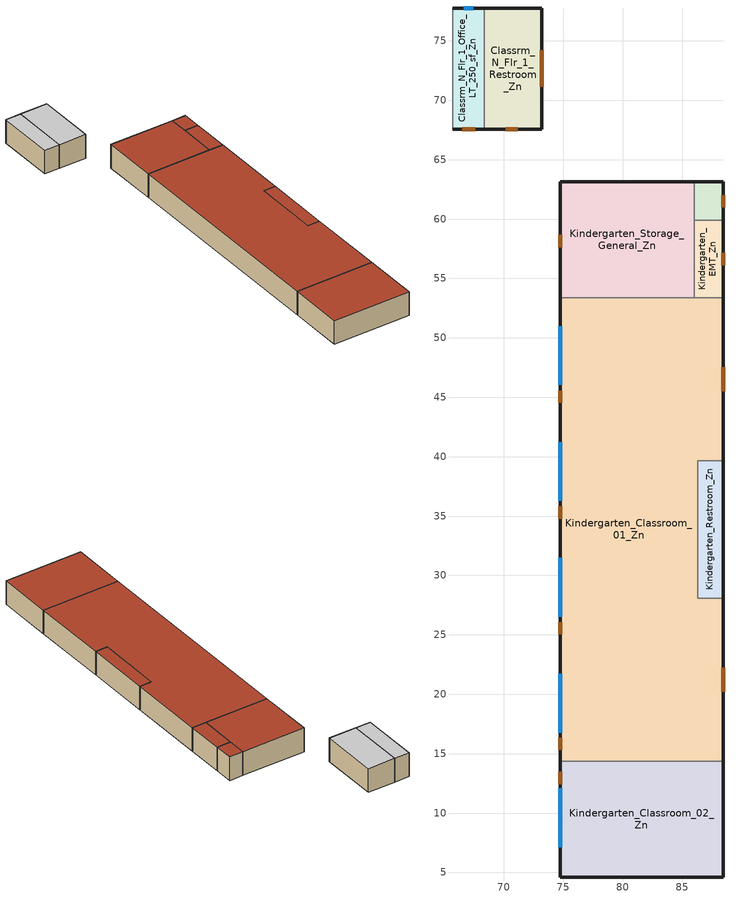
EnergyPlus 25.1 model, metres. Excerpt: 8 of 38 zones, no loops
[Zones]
Classrm_N_Flr_1_Office_LT_250_sf_Zn
 floor ground (srf110 Base_CZ12-SlabOnOrBelowGradeF073): 68.34,77.77 68.34,67.56 65.71,67.56 65.71,77.77 z0
 wall outside (ExtWall_MetalFramed_NonRes): 65.71,77.77 68.34,77.77 / 68.34,67.56 65.71,67.56 z0:4.27
 wall to Classrm_N_Flr_1_Restroom_Zn (IntWall_MetalFramed): 68.34,77.77 68.34,67.56 z0:4.27
 wall to Classrm_N_Flr_1_Classroom_02_Zns_6_Zn (IntWall_MetalFramed): 65.71,67.56 65.71,77.77 z0:4.27
 window (FixedWindow_NonRes): 66.64,77.77 67.41,77.77 z0.91:2.13
 door (ExtOpaqueDoorU070): 67.59,67.56 66.51,67.56 z0:2.23
 ceiling to Classrm_N_Flr_2_Office_LT_250_sf_Zn (IntFloor Reversed): 68.34,67.56 68.34,77.77 65.71,77.77 65.71,67.56 z4.27
Classrm_N_Flr_1_Restroom_Zn
 floor ground (srf119 Base_CZ12-SlabOnOrBelowGradeF073): 73.18,77.77 73.18,67.56 68.34,67.56 68.34,77.77 z0
 wall outside (ExtWall_MetalFramed_NonRes): 68.34,77.77 73.18,77.77 73.18,67.56 68.34,67.56 z0:4.27
 door (ExtOpaqueDoorU070): 73.18,74.2 73.18,71.13 z0:2.13; 71.16,67.56 70.14,67.56 z0:2.23
 ceiling to Classrm_N_Flr_2_Restroom_Zn (IntFloor Reversed): 73.18,67.56 73.18,77.77 68.34,77.77 68.34,67.56 z4.27
Kindergarten_Classroom_01_Zn
 floor ground (srf63 Base_CZ12-SlabOnOrBelowGradeF073): 88.45,53.38 88.45,39.67 86.32,39.67 86.32,28.09 88.45,28.09 88.45,14.37 74.74,14.37 74.74,53.38 z0
 wall outside (ExtWall_MetalFramed_NonRes): 88.45,53.38 88.45,39.67 / 74.74,14.37 74.74,53.38 / 88.45,28.09 88.45,14.37 z0:4.27
 wall to Kindergarten_EMT_Zn (IntWall_MetalFramed): 86.01,53.38 88.45,53.38 z0:4.27
 wall to Kindergarten_Storage_General_Zn (IntWall_MetalFramed): 74.74,53.38 86.01,53.38 z0:4.27
 wall to Kindergarten_Classroom_02_Zn (IntWall_MetalFramed): 88.45,14.37 74.74,14.37 z0:4.27
 wall to Kindergarten_Restroom_Zn (IntWall_MetalFramed): 88.45,39.67 86.32,39.67 86.32,28.09 88.45,28.09 z0:4.27
 window (FixedWindow_NonRes): 74.74,46.04 74.74,50.98 / 74.74,36.28 74.74,41.23 / 74.74,26.53 74.74,31.47 / 74.74,16.78 74.74,21.72 z1.27:3.52
 door (ExtOpaqueDoorU070): 88.45,47.55 88.45,45.51 / 74.74,15.32 74.74,16.34 / 74.74,25.04 74.74,26.06 / 74.74,34.79 74.74,35.81 / 74.74,44.55 74.74,45.57 / 88.45,22.25 88.45,20.21 z0:2.13
 roof outside (FlatRoof_WoodFramingAndOther_NonRes): 88.45,14.37 88.45,28.09 86.32,28.09 86.32,39.67 88.45,39.67 88.45,53.38 74.74,53.38 74.74,14.37 z4.27
Kindergarten_Classroom_02_Zn
 floor ground (srf77 Base_CZ12-SlabOnOrBelowGradeF073): 88.45,14.37 88.45,4.62 74.74,4.62 74.74,14.37 z0
 wall outside (ExtWall_MetalFramed_NonRes): 88.45,14.37 88.45,4.62 74.74,4.62 74.74,14.37 z0:4.27
 window (FixedWindow_NonRes): 74.74,7.13 74.74,12.07 z1.27:3.52
 door (ExtOpaqueDoorU070): 74.74,12.43 74.74,13.46 z0:2.13
 roof outside (FlatRoof_WoodFramingAndOther_NonRes): 88.45,4.62 88.45,14.37 74.74,14.37 74.74,4.62 z4.27
Kindergarten_EMT_Zn
 floor ground (srf93 Base_CZ12-SlabOnOrBelowGradeF073): 88.45,59.89 88.45,53.38 86.01,53.38 86.01,59.89 z0
 wall outside (ExtWall_MetalFramed_NonRes): 88.45,59.89 88.45,53.38 z0:4.27
 wall to Kindergarten_Storage_General_Zn (IntWall_MetalFramed): 86.01,53.38 86.01,59.89 z0:4.27
 wall to Kindergarten_IDF_Room_Zn (IntWall_MetalFramed): 86.01,59.89 88.45,59.89 z0:4.27
 door (ExtOpaqueDoorU070): 88.45,57.15 88.45,56.12 z0:2.13
 roof outside (FlatRoof_WoodFramingAndOther_NonRes): 88.45,53.38 88.45,59.89 86.01,59.89 86.01,53.38 z4.27
Kindergarten_IDF_Room_Zn
 floor ground (srf88 Base_CZ12-SlabOnOrBelowGradeF073): 88.45,63.14 88.45,59.89 86.01,59.89 86.01,63.14 z0
 wall outside (ExtWall_MetalFramed_NonRes): 86.01,63.14 88.45,63.14 88.45,59.89 z0:4.27
 wall to Kindergarten_Storage_General_Zn (IntWall_MetalFramed): 86.01,59.89 86.01,63.14 z0:4.27
 door (ExtOpaqueDoorU070): 88.45,62.02 88.45,61 z0:2.13
 roof outside (FlatRoof_WoodFramingAndOther_NonRes): 88.45,59.89 88.45,63.14 86.01,63.14 86.01,59.89 z4.27
Kindergarten_Restroom_Zn
 floor ground (srf74 Base_CZ12-SlabOnOrBelowGradeF073): 88.45,39.67 88.45,28.09 86.32,28.09 86.32,39.67 z0
 wall outside (ExtWall_MetalFramed_NonRes): 88.45,39.67 88.45,28.09 z0:4.27
 roof outside (FlatRoof_WoodFramingAndOther_NonRes): 88.45,28.09 88.45,39.67 86.32,39.67 86.32,28.09 z4.27
Kindergarten_Storage_General_Zn
 floor ground (srf82 Base_CZ12-SlabOnOrBelowGradeF073): 86.01,63.14 86.01,53.38 74.74,53.38 74.74,63.14 z0
 wall outside (ExtWall_MetalFramed_NonRes): 74.74,53.38 74.74,63.14 86.01,63.14 z0:4.27
 door (ExtOpaqueDoorU070): 74.74,57.64 74.74,58.66 z0:2.13
 roof outside (FlatRoof_WoodFramingAndOther_NonRes): 86.01,53.38 86.01,63.14 74.74,63.14 74.74,53.38 z4.27
[Building]
SchoolK8: North Axis {deg}=0; Loads Convergence Tolerance Value {W}=0.5; Temperature Convergence Tolerance Value {deltaC}=0.5; Solar Distribution=FullExterior; Maximum Number of Warmup Days=50
[Site:Location]
PASO ROBLES: Latitude {deg}=38.58; Longitude {deg}=-121.49; Time Zone {hr}=-8; Elevation {m}=246.888
[SizingPeriod:DesignDay] Day of Month=21; Day Type=SummerDesignDay; Dry-Bulb Temperature Range Modifier Type=DefaultMultipliers; Humidity Condition Type=WetBulb; Barometric Pressure {Pa}=98388; Wind Speed {m/s}=2.1; Wind Direction {deg}=210; Rain Indicator=No; Snow Indicator=No; Daylight Saving Time Indicator=No; Solar Model Indicator=ASHRAETau
Name | Month | Maximum Dry-Bulb Temperature {C} | Daily Dry-Bulb Temperature Range {deltaC} | Wetbulb or DewPoint at Maximum Dry-Bulb {C} | ASHRAE Clear Sky Optical Depth for Beam Irradiance (taub) | ASHRAE Clear Sky Optical Depth for Diffuse Irradiance (taud)
PASO ROBLES  August .4% Condns DB=>MCWB | 8 | 41.3 | 21.2 | 20.6 | 0.339 | 2.474
PASO ROBLES  July .4% Condns DB=>MCWB | 7 | 41.3 | 20.7 | 20.4 | 0.362 | 2.43
PASO ROBLES  June .4% Condns DB=>MCWB | 6 | 40.1 | 20.3 | 19.7 | 0.34 | 2.464
PASO ROBLES  November .4% Condns DB=>MCWB | 11 | 28.7 | 16.1 | 14.6 | 0.308 | 2.54
[Site:WaterMainsTemperature]
Calculation Method=Schedule; Temperature Schedule=WaterMainCZ04
[Material]
Name | Roughness | Thickness {m} | Conductivity {W/m-K} | Density {kg/m3} | Specific Heat {J/kg-K} | Thermal Absorptance | Solar Absorptance | Visible Absorptance
Air - Metal Wall Framing - 16 or 24 in. OC | Smooth | 0.1397 | 1.22017 | 1.28148 | 1004.832 | 0.9 | 0.7 | 0.7
ExtWall_MetalFramed_NonRes Insulation | Smooth | 0.0047498 | 0.0230188 | 16.0185 | 1130.436 | 0.9 | 0.7 | 0.7
Gypsum Board - 5/8 in. | MediumRough | 0.016002 | 0.158656 | 640.739 | 1130.436 | 0.9 | 0.7 | 0.8
Metal Standing Seam - 1/16 in. | Smooth | 0.0015875 | 15.363 | 7820.53 | 502.416 | 0.85 | 0.92 | 0.85
Stucco - 7/8 in. | MediumRough | 0.022352 | 0.700948 | 1855.1 | 837.36 | 0.9 | 0.7 | 0.8
Concrete - 140 lb/ft3 - 4 in. | MediumRough | 0.1016 | 1.9514 | 2239.06 | 921.096 | 0.9 | 0.7 | 0.8
Carpet - 3/4 in. | Smooth | 0.01905 | 0.0455183 | 288.332 | 1381.644 | 0.9 | 0.7 | 0.8
Metal Deck - 1/16 in. | MediumRough | 0.0015875 | 45.3452 | 7820.53 | 502.416 | 0.9 | 0.7 | 0.8
Built-up roofing | Rough | 0.0002413 | 0.023072 | 17940.7 | 6.10864e+06 | 0.9 | 0.7 | 0.8
FlatRoof_WoodFramingAndOther_NonRes Insulation | Smooth | 0.00001 | 0.0230188 | 16.0185 | 1130.436 | 0.9 | 0.7 | 0.8
[Material:NoMass]
ExtOpaqueDoorU070 Material: Roughness=MediumSmooth; Thermal Resistance {m2-K/W}=0.101893; Thermal Absorptance=0.9; Solar Absorptance=0.7; Visible Absorptance=0.7
[WindowMaterial:SimpleGlazingSystem]
FixedWindow_NonRes Material: U-Factor {W/m2-K}=3.46828; Solar Heat Gain Coefficient=0.4282; Visible Transmittance=0.42
[Construction]
FixedWindow_NonRes: FixedWindow_NonRes Material
IntWall_MetalFramed: Gypsum Board - 5/8 in., Air - Metal Wall Framing - 16 or 24 in. OC, Gypsum Board - 5/8 in.
ExtWall_MetalFramed_NonRes: Stucco - 7/8 in., ExtWall_MetalFramed_NonRes Insulation, Air - Metal Wall Framing - 16 or 24 in. OC, Gypsum Board - 5/8 in.
ExtOpaqueDoorU070: ExtOpaqueDoorU070 Material
FlatRoof_WoodFramingAndOther_NonRes: Built-up roofing, Metal Standing Seam - 1/16 in., FlatRoof_WoodFramingAndOther_NonRes Insulation, Gypsum Board - 5/8 in.
IntFloor Reversed: Carpet - 3/4 in., Concrete - 140 lb/ft3 - 4 in., Metal Deck - 1/16 in.
[CONSTRUCTION:FFACTORGROUNDFLOOR] FFactor=1.26344
Name | Area | PerimeterExposed
srf110 Base_CZ12-SlabOnOrBelowGradeF073 | 26.7654 | 5.24256
srf119 Base_CZ12-SlabOnOrBelowGradeF073 | 49.4848 | 19.90344
srf63 Base_CZ12-SlabOnOrBelowGradeF073 | 510.41 | 66.4464
srf74 Base_CZ12-SlabOnOrBelowGradeF073 | 24.7123 | 11.5825
srf77 Base_CZ12-SlabOnOrBelowGradeF073 | 133.78 | 33.2232
srf82 Base_CZ12-SlabOnOrBelowGradeF073 | 109.967 | 21.0282
srf88 Base_CZ12-SlabOnOrBelowGradeF073 | 7.94012 | 5.693664
srf93 Base_CZ12-SlabOnOrBelowGradeF073 | 15.8728 | 6.501384
[DAYLIGHTING:CONTROLS] Lighting Control Type=Continuous; Minimum Input Power Fraction for Continuous or ContinuousOff Dimming Control=0.1; Minimum Light Output Fraction for Continuous or ContinuousOff Dimming Control=0.1; Number of Stepped Control Steps=1; Probability Lighting will be Reset When Needed in Manual Stepped Control=1; Glare Calculation Azimuth Angle of View Direction Clockwise from Zone yAxis=0; Illuminance Setpoint at Reference Point 1=412.5; Illuminance Setpoint at Reference Point 2=550
Name | Zone or Space | Glare Calculation Daylighting Reference Point | Daylighting Reference Point 1 | Fraction of Lights Controlled by Reference Point 1 | Daylighting Reference Point 2 | Fraction of Lights Controlled by Reference Point 2
Kindergarten_Classroom-01_Zn DaylightingControls | Kindergarten_Classroom_01_Zn | Daylighting Control 7 | Daylighting Control 7 | 0.233536 | Daylighting Control 8 | 0.233536
Kindergarten_Classroom-02_Zn DaylightingControls | Kindergarten_Classroom_02_Zn | Daylighting Control 9 | Daylighting Control 9 | 0.222418 | Daylighting Control 10 | 0.222418
[Zone] Type=1; Multiplier=1; Ceiling Height {m}=autocalculate; Volume {m3}=autocalculate; Part of Total Floor Area=Yes
Name | Floor Area {m2}
Kindergarten_EMT_Zn | 15.8743
Kindergarten_IDF_Room_Zn | 7.94135
Classrm_N_Flr_1_Office_LT_250_sf_Zn | 26.7681
Classrm_N_Flr_1_Restroom_Zn | 49.4894
Kindergarten_Restroom_Zn | 24.715
Kindergarten_Storage_General_Zn | 109.979
Kindergarten_Classroom_01_Zn | 510.459
Kindergarten_Classroom_02_Zn | 133.793
[ZoneInfiltration:DesignFlowRate] Schedule=SchoolK8ClassroomInfiltration; Design Flow Rate Calculation Method=Flow/ExteriorWallArea; Flow Rate per Exterior Surface Area {m3/s-m2}=0.00173736; Constant Term Coefficient=1; Temperature Term Coefficient=0; Velocity Term Coefficient=0.224052; Velocity Squared Term Coefficient=0; Density Basis=Outdoor
Name | Zone or ZoneList or Space or SpaceList
Infil_Kindergarten_EMT_Zn | Kindergarten_EMT_Zn
Infil_Kindergarten_IDF_Room_Zn | Kindergarten_IDF_Room_Zn
Infil_Classrm_N_Flr_1_Office_LT_250_sf_Zn | Classrm_N_Flr_1_Office_LT_250_sf_Zn
Infil_Classrm_N_Flr_1_Restroom_Zn | Classrm_N_Flr_1_Restroom_Zn
Infil_Kindergarten_Restroom_Zn | Kindergarten_Restroom_Zn
Infil_Kindergarten_Storage_General_Zn | Kindergarten_Storage_General_Zn
Infil_Kindergarten_Classroom_01_Zn | Kindergarten_Classroom_01_Zn
Infil_Kindergarten_Classroom_02_Zn | Kindergarten_Classroom_02_Zn
[Exterior:Lights] Control Option=AstronomicalClock
Name | Schedule | Design Level {W}
ExtLights_Motion_SchoolK8 | SchoolK8ExtLightingMotionCtrl | 717.642
ExtLights_NonMotion_SchoolK8 | SchoolK8ExtLightingNonMotionCtrl | 9012.84
[Exterior:FuelEquipment]
Elevator_SchoolK8: Fuel Use Type=Electricity; Schedule=SchoolK8Elevator; Design Level {W}=60000
[Schedule:Day:Hourly]
SchoolK8ClassroomInfiltrationWD: 1, 1, 1, 1, 1, 1, 1, 0.25, 0.25, 0.25, 0.25, 0.25, 0.25, 0.25, 0.25, 0.25, 1, 1, 1, 1, 1, 1, 1, 1
SchoolK8ClassroomInfiltrationSat; SchoolK8ClassroomInfiltrationSun; SchoolK8ExtLightingNonMotionCtrlWD; SchoolK8ExtLightingNonMotionCtrlSat; SchoolK8ExtLightingNonMotionCtrlSun: 1, 1, 1, 1, 1, 1, 1, 1, 1, 1, 1, 1, 1, 1, 1, 1, 1, 1, 1, 1, 1, 1, 1, 1
SchoolK8ElevatorWD: 0.12, 0.12, 0.12, 0.12, 0.12, 0.2, 0.4, 0.5, 0.5, 0.35, 0.15, 0.15, 0.15, 0.15, 0.15, 0.15, 0.35, 0.5, 0.5, 0.4, 0.4, 0.3, 0.2, 0.12
SchoolK8ElevatorSat; SchoolK8ElevatorSun; SchoolK8ElevatorWinter: 0.12, 0.12, 0.12, 0.12, 0.12, 0.12, 0.12, 0.12, 0.12, 0.12, 0.12, 0.12, 0.12, 0.12, 0.12, 0.12, 0.12, 0.12, 0.12, 0.12, 0.12, 0.12, 0.12, 0.12
SchoolK8ExtLightingMotionCtrlWD: 0, 0, 0, 0, 0, 1, 1, 1, 1, 1, 1, 1, 1, 1, 1, 1, 1, 1, 1, 1, 1, 1, 0, 0
SchoolK8ExtLightingMotionCtrlSat; SchoolK8ExtLightingMotionCtrlSun: 0, 0, 0, 0, 0, 1, 1, 1, 1, 1, 1, 1, 1, 1, 1, 1, 1, 1, 1, 1, 1, 1, 1, 1
SchoolK8ElevatorSummer: 0.5, 0.5, 0.5, 0.5, 0.5, 0.5, 0.5, 0.5, 0.5, 0.5, 0.5, 0.5, 0.5, 0.5, 0.5, 0.5, 0.5, 0.5, 0.5, 0.5, 0.5, 0.5, 0.5, 0.5
[Schedule:Week:Daily]
SchoolK8ClassroomInfiltrationWk: SchoolK8ClassroomInfiltrationSun, SchoolK8ClassroomInfiltrationWD, SchoolK8ClassroomInfiltrationWD, SchoolK8ClassroomInfiltrationWD, SchoolK8ClassroomInfiltrationWD, SchoolK8ClassroomInfiltrationWD, SchoolK8ClassroomInfiltrationSat, SchoolK8ClassroomInfiltrationSun, SchoolK8ClassroomInfiltrationWD, SchoolK8ClassroomInfiltrationWD, SchoolK8ClassroomInfiltrationSun, SchoolK8ClassroomInfiltrationSun
SchoolK8ElevatorWk: SchoolK8ElevatorSun, SchoolK8ElevatorWD, SchoolK8ElevatorWD, SchoolK8ElevatorWD, SchoolK8ElevatorWD, SchoolK8ElevatorWD, SchoolK8ElevatorSat, SchoolK8ElevatorSun, SchoolK8ElevatorSummer, SchoolK8ElevatorWinter, SchoolK8ElevatorSun, SchoolK8ElevatorSun
SchoolK8ExtLightingMotionCtrlWk: SchoolK8ExtLightingMotionCtrlSun, SchoolK8ExtLightingMotionCtrlWD, SchoolK8ExtLightingMotionCtrlWD, SchoolK8ExtLightingMotionCtrlWD, SchoolK8ExtLightingMotionCtrlWD, SchoolK8ExtLightingMotionCtrlWD, SchoolK8ExtLightingMotionCtrlSat, SchoolK8ExtLightingMotionCtrlSun, SchoolK8ExtLightingMotionCtrlWD, SchoolK8ExtLightingMotionCtrlWD, SchoolK8ExtLightingMotionCtrlSun, SchoolK8ExtLightingMotionCtrlSun
SchoolK8ExtLightingNonMotionCtrlWk: SchoolK8ExtLightingNonMotionCtrlSun, SchoolK8ExtLightingNonMotionCtrlWD, SchoolK8ExtLightingNonMotionCtrlWD, SchoolK8ExtLightingNonMotionCtrlWD, SchoolK8ExtLightingNonMotionCtrlWD, SchoolK8ExtLightingNonMotionCtrlWD, SchoolK8ExtLightingNonMotionCtrlSat, SchoolK8ExtLightingNonMotionCtrlSun, SchoolK8ExtLightingNonMotionCtrlWD, SchoolK8ExtLightingNonMotionCtrlWD, SchoolK8ExtLightingNonMotionCtrlSun, SchoolK8ExtLightingNonMotionCtrlSun
[Schedule:Year]
SchoolK8ClassroomInfiltration: SchoolK8ClassroomInfiltrationWk, 1, 1, 12, 31
SchoolK8Elevator: SchoolK8ElevatorWk, 1, 1, 12, 31
SchoolK8ExtLightingMotionCtrl: SchoolK8ExtLightingMotionCtrlWk, 1, 1, 12, 31
SchoolK8ExtLightingNonMotionCtrl: SchoolK8ExtLightingNonMotionCtrlWk, 1, 1, 12, 31
[Schedule:Compact]
WaterMainCZ04: Through: 1/31, For: AllDays, Until: 24:00, 11.5, Through: 2/28, For: AllDays, Until: 24:00, 11.61, Through: 3/31, For: AllDays, Until: 24:00, 11.89, Through: 4/30, For: AllDays, Until: 24:00, 12.56, Through: 5/31, For: AllDays, Until: 24:00, 12.5, Through: 6/30, For: AllDays, Until: 24:00, 14.28, Through: 7/31, For: AllDays, Until: 24:00, 14.67, Through: 8/31, For: AllDays, Until: 24:00, 15.17, Through: 9/30, For: AllDays, Until: 24:00, 15.17, Through: 10/31, For: AllDays, Until: 24:00, 15.5, Through: 11/30, For: AllDays, Until: 24:00, 13.89, Through: 12/31, For: AllDays, Until: 24:00, 12.11
